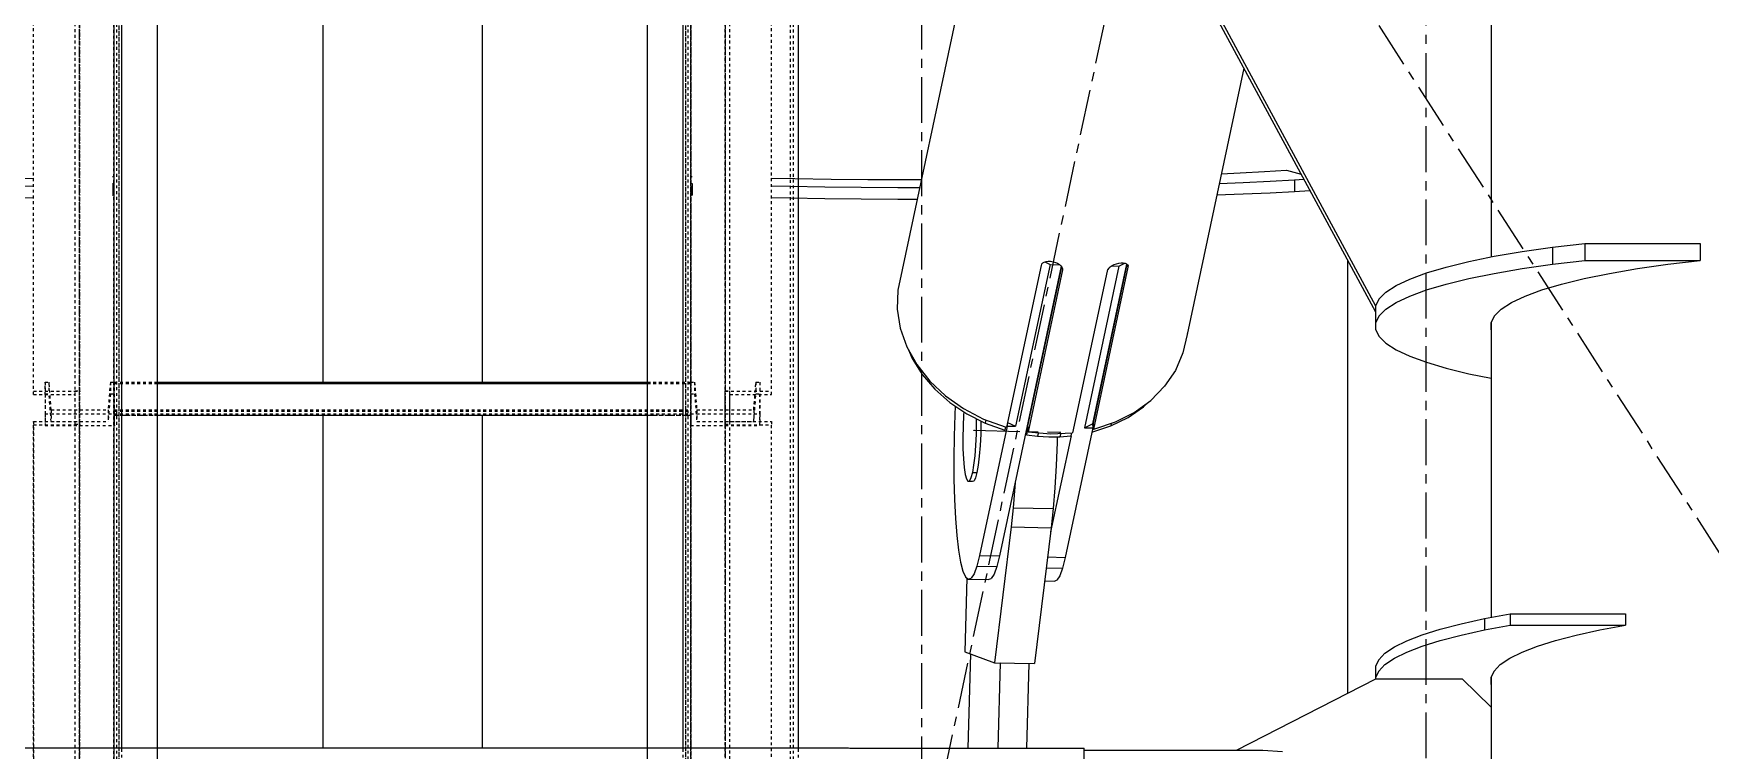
# Model space of a CAD drawing. Header units: millimetres. Extents: x 5143 to 30813, y 232 to 21408.
# Drawn here: x 23101 to 23391.9, y 16582.7 to 16706.9 of the extents above; entities that cross this region are included whole.
import ezdxf

# ---------------------------------------------------------------- set-up
doc = ezdxf.new("R2010")
doc.units = ezdxf.units.MM
doc.header["$LTSCALE"] = 0.25
for name, pattern in [('CENTER', [50.8, 31.75, -6.35, 6.35, -6.35]), ('XKITLINE00', [0]), ('XKITLINE02', [4, 2, -2]), ('XKITLINE03', [6, 3, -1, 1, -1])]:
    doc.linetypes.add(name, pattern=pattern)

msp = doc.modelspace()

# ---------------------------------------------------------------- linework, layer by layer
at = {"color": 8, "linetype": 'CENTER'}
for p, q in [((22900, 17380.27), (23430, 16560.27)), ((23430, 17380.27), (23255, 16560.27)), ((23342.5, 16970.27), (23342.5, 16150.27)), ((23255, 16877.2), (23255, 15209.12)), ((23264.15, 16638.16), (23279.02, 16637.83))]:
    msp.add_line(p, q, dxfattribs=at)
at = {"color": 1, "linetype": 'XKITLINE03'}
for p, q in [((23109, 17151.1), (23109, 16086.72)), ((23115, 16090.89), (23115, 17151.06)), ((23214.97, 17151.06), (23215, 16090.89)), ((23220.98, 17151.1), (23220.98, 16086.72)), ((23109, 16644.93), (23109, 16743.53)), ((23220.98, 16743.53), (23220.98, 16644.94)), ((23115, 16641.01), (23115, 16638.97)), ((23115, 16640.79), (23214.98, 16640.79)), ((23214.98, 16638.97), (23214.98, 16641.01)), ((23109, 16543.56), (23109, 16639.12)), ((23220.98, 16639.12), (23220.98, 16543.56))]:
    msp.add_line(p, q, dxfattribs=at)
at = {"color": 3, "linetype": 'XKITLINE02'}
for p, q in [((23114.92, 16090.06), (23114.92, 17150.18)), ((23115, 16090.89), (23115, 17151.06)), ((23115, 16090.52), (23115, 17150.7)), ((23115.45, 16090.12), (23115.45, 17150.24)), ((23115.85, 16090.86), (23115.85, 17151.04)), ((23115.85, 16090.55), (23115.85, 17150.72)), ((23122.5, 16090.87), (23122.5, 17150.72)), ((23207.5, 16090.89), (23207.47, 17151.06)), ((23207.5, 16090.54), (23207.47, 17150.72)), ((23207.5, 16090.87), (23207.47, 17150.72)), ((23214.15, 16090.86), (23214.12, 17151.04)), ((23214.15, 16090.55), (23214.12, 17150.73)), ((23214.53, 16090.12), (23214.53, 17150.24)), ((23215, 16090.52), (23214.96, 17150.7)), ((23215, 16090.89), (23214.97, 17151.06)), ((23215.06, 16090.06), (23215.06, 17150.18)), ((23232.3, 16090.06), (23232.3, 17150.18)), ((23232.83, 16090.12), (23232.83, 17150.24)), ((23101, 16644.36), (23101, 16743.53)), ((23108.2, 16639.21), (23108.2, 16742.95)), ((23109, 16639.21), (23109, 16743.53)), ((23221.78, 16639.21), (23221.78, 16742.95)), ((23228.98, 16644.36), (23228.98, 16743.53)), ((23220.98, 16639.21), (23220.98, 16739.66)), ((23103, 16646.51), (23103.68, 16646.51)), ((23103, 16646.51), (23103, 16641.01)), ((23103, 16644.36), (23103, 16646.51)), ((23104.06, 16641.71), (23103.68, 16646.51)), ((23103.68, 16646.51), (23103.68, 16644.47)), ((23114.32, 16646.51), (23113.94, 16641.71)), ((23114.32, 16646.51), (23115, 16646.51)), ((23114.32, 16646.51), (23114.32, 16644.47)), ((23115, 16640.79), (23115, 16646.51)), ((23115, 16646.51), (23122.5, 16646.51)), ((23115, 16646.51), (23115, 16641.01)), ((23115, 16646.51), (23115, 16644.47)), ((23115, 16646.5), (23122.5, 16646.5)), ((23115, 16646.3), (23122.5, 16646.3)), ((23115, 16646.29), (23122.5, 16646.29)), ((23207.48, 16646.51), (23214.98, 16646.51)), ((23207.48, 16646.5), (23214.98, 16646.5)), ((23207.48, 16646.3), (23214.98, 16646.3)), ((23207.48, 16646.29), (23214.98, 16646.29)), ((23214.98, 16640.79), (23214.98, 16646.51)), ((23214.98, 16646.51), (23214.98, 16644.47)), ((23214.98, 16646.51), (23214.98, 16641.01)), ((23214.98, 16646.51), (23215.66, 16646.51)), ((23215.66, 16646.51), (23215.66, 16644.47)), ((23215.66, 16646.51), (23216.04, 16641.71)), ((23225.92, 16641.71), (23226.3, 16646.51)), ((23226.3, 16646.51), (23226.3, 16644.47)), ((23226.3, 16646.51), (23226.98, 16646.51)), ((23226.98, 16646.51), (23226.98, 16644.47)), ((23226.98, 16646.51), (23226.98, 16641.01)), ((23101, 16644.93), (23109, 16644.93)), ((23101, 16644.36), (23108.2, 16644.36)), ((23103, 16644.47), (23103.68, 16644.47)), ((23103, 16644.36), (23103, 16638.97)), ((23104.06, 16639.67), (23103.68, 16644.47)), ((23108.2, 16544.15), (23108.2, 16645.03)), ((23108.2, 16645.03), (23109, 16645.03)), ((23109, 16543.56), (23109, 16645.03)), ((23114.32, 16644.47), (23113.94, 16639.67)), ((23114.32, 16644.47), (23115, 16644.47)), ((23115, 16644.47), (23115, 16638.97)), ((23214.98, 16644.47), (23214.98, 16638.97)), ((23214.98, 16644.47), (23215.66, 16644.47)), ((23215.66, 16644.47), (23216.04, 16639.67)), ((23220.98, 16639.12), (23220.98, 16645.03)), ((23220.98, 16645.03), (23221.78, 16645.03)), ((23220.98, 16543.56), (23220.98, 16645.03)), ((23220.98, 16644.94), (23228.98, 16644.94)), ((23221.78, 16639.71), (23221.78, 16645.03)), ((23221.78, 16544.15), (23221.78, 16645.03)), ((23221.78, 16644.36), (23228.98, 16644.36)), ((23225.92, 16639.67), (23226.3, 16644.47)), ((23226.3, 16644.47), (23226.98, 16644.47)), ((23226.98, 16638.97), (23226.98, 16644.47)), ((23103, 16641.01), (23115, 16641.01)), ((23103, 16641.01), (23103, 16638.97)), ((23104.06, 16641.71), (23113.94, 16641.71)), ((23104.06, 16641.71), (23104.06, 16639.67)), ((23113.94, 16641.71), (23113.94, 16639.67)), ((23115, 16641.69), (23214.98, 16641.69)), ((23115, 16641.51), (23214.98, 16641.51)), ((23115, 16641.01), (23214.98, 16641.01)), ((23115, 16641.01), (23115, 16638.97)), ((23115, 16640.79), (23122.5, 16640.79)), ((23207.48, 16640.79), (23214.98, 16640.79)), ((23214.98, 16641.01), (23214.98, 16638.97)), ((23214.98, 16641.01), (23226.98, 16641.01)), ((23216.04, 16641.71), (23216.04, 16639.67)), ((23216.04, 16641.71), (23225.92, 16641.71)), ((23225.92, 16641.71), (23225.92, 16639.67)), ((23226.98, 16641.01), (23226.98, 16638.97)), ((23101, 16543.56), (23101, 16639.71)), ((23101, 16639.71), (23101, 16544.15)), ((23101, 16639.71), (23108.2, 16639.71)), ((23101, 16639.12), (23109, 16639.12)), ((23103, 16638.97), (23115, 16638.97)), ((23104.06, 16639.67), (23113.94, 16639.67)), ((23108.2, 16639.21), (23109, 16639.21)), ((23214.98, 16638.97), (23226.98, 16638.97)), ((23216.04, 16639.67), (23225.92, 16639.67)), ((23220.98, 16639.21), (23221.78, 16639.21)), ((23220.98, 16639.12), (23228.98, 16639.12)), ((23221.78, 16639.71), (23228.98, 16639.71)), ((23228.98, 16639.71), (23228.98, 16639.12)), ((23228.98, 16543.56), (23228.98, 16639.71)), ((23116.3, 16537.43), (23116.3, 16583.12)), ((23122.5, 16537.43), (23122.5, 16583.12)), ((23207.48, 16537.43), (23207.48, 16583.12)), ((23213.68, 16537.43), (23213.68, 16583.12)), ((23233.68, 16537.43), (23233.68, 16583.12))]:
    msp.add_line(p, q, dxfattribs=at)
at = {"color": 7, "linetype": 'XKITLINE00'}
for p, q in [((23116.3, 16583.12), (23116.3, 17003.71)), ((23122.5, 16583.12), (23122.5, 16994.12)), ((23207.48, 16583.12), (23207.47, 16862.65)), ((23213.68, 16583.12), (23213.68, 16853.05)), ((23233.68, 16583.12), (23233.68, 16822.11)), ((23122.5, 16646.51), (23207.48, 16646.51)), ((23122.5, 16646.5), (23207.48, 16646.5)), ((23122.5, 16646.3), (23207.48, 16646.3)), ((23122.5, 16646.29), (23207.48, 16646.29)), ((23122.5, 16640.79), (23207.48, 16640.79))]:
    msp.add_line(p, q, dxfattribs=at)
at = {"color": 8, "linetype": 'XKITLINE00'}
for p, q in [((23272.24, 16762.45), (23250.89, 16662.44)), ((23353.8, 16758.15), (23353.79, 16668.21)), ((23151.2, 16740.78), (23151.2, 16646.51)), ((23178.8, 16740.78), (23178.8, 16646.51)), ((23300.36, 16721.48), (23333.76, 16659.75)), ((23300.26, 16720.62), (23333.77, 16658.69)), ((23310.92, 16700.92), (23301.07, 16654.76)), ((23096.93, 16681.79), (23101, 16681.85)), ((23097.82, 16680.47), (23101, 16680.54)), ((23114.71, 16682.17), (23115, 16682.18)), ((23114.71, 16680.92), (23114.77, 16680.92)), ((23114.77, 16680.92), (23115, 16680.98)), ((23114.77, 16680.92), (23114.77, 16678.92)), ((23214.98, 16682.18), (23215.26, 16682.17)), ((23214.98, 16680.98), (23215.22, 16680.92)), ((23215.22, 16680.92), (23215.22, 16678.92)), ((23215.22, 16680.92), (23215.26, 16680.92)), ((23228.98, 16681.85), (23233.07, 16681.79)), ((23228.98, 16680.54), (23232.17, 16680.47)), ((23233.07, 16681.79), (23239.33, 16681.71)), ((23239.33, 16681.71), (23245.71, 16681.66)), ((23245.71, 16681.66), (23252.15, 16681.63)), ((23252.15, 16681.63), (23254.99, 16681.63)), ((23306.63, 16680.97), (23310.82, 16681.14)), ((23306.98, 16682.62), (23310.26, 16682.77)), ((23310.26, 16682.77), (23314.52, 16683)), ((23310.82, 16681.14), (23315.47, 16681.35)), ((23314.52, 16683), (23318.34, 16683.25)), ((23315.47, 16681.35), (23319.73, 16681.58)), ((23318.34, 16683.25), (23320.85, 16682.57)), ((23319.73, 16681.58), (23321.32, 16681.69)), ((23319.73, 16681.58), (23319.73, 16679.59)), ((23097.82, 16678.47), (23101, 16678.54)), ((23114.71, 16678.92), (23114.77, 16678.92)), ((23114.77, 16678.92), (23115, 16678.98)), ((23214.98, 16678.99), (23215.22, 16678.92)), ((23215.22, 16678.92), (23215.26, 16678.92)), ((23228.98, 16678.54), (23232.17, 16678.47)), ((23232.17, 16680.47), (23238.27, 16680.37)), ((23232.17, 16678.47), (23238.27, 16678.37)), ((23238.27, 16680.37), (23244.54, 16680.29)), ((23238.27, 16678.37), (23244.54, 16678.29)), ((23244.54, 16680.29), (23250.91, 16680.24)), ((23244.54, 16678.29), (23250.91, 16678.24)), ((23250.91, 16680.24), (23254.69, 16680.23)), ((23250.91, 16678.24), (23254.26, 16678.23)), ((23306.2, 16678.96), (23310.82, 16679.14)), ((23310.82, 16679.14), (23315.47, 16679.35)), ((23315.47, 16679.35), (23319.73, 16679.59)), ((23319.73, 16679.59), (23322.37, 16679.76)), ((23354.36, 16668.33), (23359.2, 16669.16)), ((23359.2, 16669.16), (23364.44, 16669.91)), ((23364.44, 16669.91), (23370.04, 16670.57)), ((23364.44, 16669.91), (23364.44, 16666.95)), ((23370.04, 16670.57), (23370.04, 16667.62)), ((23370.04, 16670.57), (23390.04, 16670.57)), ((23390.04, 16670.57), (23390.04, 16667.62)), ((23279.26, 16666.61), (23268.54, 16616.4)), ((23275.75, 16666.76), (23269.77, 16638.73)), ((23277.3, 16666.91), (23271.32, 16638.87)), ((23279.31, 16666.53), (23273.42, 16638.91)), ((23275.85, 16666.98), (23275.75, 16666.76)), ((23276.03, 16667.17), (23275.85, 16666.98)), ((23276.03, 16667.17), (23276.3, 16667.32)), ((23276.3, 16667.32), (23276.63, 16667.42)), ((23276.39, 16667.35), (23277.3, 16666.91)), ((23276.63, 16667.42), (23277.01, 16667.47)), ((23277.01, 16667.47), (23277.41, 16667.46)), ((23277.3, 16666.91), (23278.99, 16666.87)), ((23277.41, 16667.46), (23277.83, 16667.39)), ((23277.83, 16667.39), (23278.24, 16667.27)), ((23278.24, 16667.27), (23278.62, 16667.11)), ((23278.62, 16667.11), (23278.94, 16666.91)), ((23278.94, 16666.91), (23279.2, 16666.68)), ((23279.2, 16666.68), (23279.38, 16666.44)), ((23279.38, 16666.44), (23279.45, 16666.24)), ((23279.45, 16666.24), (23279.47, 16666.19)), ((23279.45, 16666.22), (23279.47, 16665.96)), ((23279.47, 16666.19), (23279.47, 16665.96)), ((23289.25, 16666.64), (23283.27, 16638.6)), ((23290.59, 16666.98), (23284.68, 16639.28)), ((23290.64, 16666.93), (23284.77, 16639.41)), ((23290.82, 16666.43), (23284.84, 16638.39)), ((23287.3, 16666.02), (23287.2, 16665.78)), ((23287.33, 16666.06), (23287.3, 16666.02)), ((23287.48, 16666.26), (23287.33, 16666.06)), ((23287.48, 16666.26), (23287.74, 16666.49)), ((23287.74, 16666.49), (23288.06, 16666.71)), ((23288, 16666.67), (23289.25, 16666.64)), ((23288.06, 16666.71), (23288.43, 16666.89)), ((23288.43, 16666.89), (23288.83, 16667.04)), ((23288.83, 16667.04), (23289.23, 16667.14)), ((23289.23, 16667.14), (23289.63, 16667.18)), ((23289.25, 16666.64), (23290.27, 16667.12)), ((23289.63, 16667.18), (23290, 16667.18)), ((23290, 16667.18), (23290.31, 16667.12)), ((23290.31, 16667.12), (23290.56, 16667)), ((23290.56, 16667), (23290.74, 16666.85)), ((23290.74, 16666.85), (23290.83, 16666.65)), ((23290.8, 16666.7), (23290.82, 16666.43)), ((23290.83, 16666.65), (23290.82, 16666.43)), ((23328.91, 16667.68), (23328.91, 16592.58)), ((23342.59, 16665.44), (23346.02, 16666.46)), ((23346.02, 16666.46), (23349.95, 16667.43)), ((23349.95, 16667.43), (23354.36, 16668.33)), ((23354.36, 16665.37), (23359.2, 16666.2)), ((23359.2, 16666.2), (23364.44, 16666.95)), ((23364.44, 16666.95), (23370.04, 16667.62)), ((23370.04, 16667.62), (23390.04, 16667.62)), ((23374.36, 16665.37), (23379.2, 16666.2)), ((23379.2, 16666.2), (23384.44, 16666.95)), ((23384.44, 16666.95), (23390.04, 16667.62)), ((23279.47, 16665.96), (23273.49, 16637.92)), ((23287.2, 16665.78), (23281.22, 16637.75)), ((23335.56, 16662.11), (23337.34, 16663.26)), ((23337.34, 16663.26), (23339.69, 16664.37)), ((23339.69, 16664.37), (23342.59, 16665.44)), ((23342.59, 16662.49), (23346.02, 16663.51)), ((23346.02, 16663.51), (23349.95, 16664.47)), ((23349.95, 16664.47), (23354.36, 16665.37)), ((23362.59, 16662.49), (23366.02, 16663.51)), ((23366.02, 16663.51), (23369.95, 16664.47)), ((23369.95, 16664.47), (23374.36, 16665.37)), ((23250.89, 16662.44), (23250.8, 16659.16)), ((23334.37, 16660.95), (23333.77, 16659.76)), ((23334.37, 16660.95), (23335.56, 16662.11)), ((23335.56, 16659.16), (23337.34, 16660.3)), ((23337.34, 16660.3), (23339.69, 16661.42)), ((23339.69, 16661.42), (23342.59, 16662.49)), ((23355.56, 16659.16), (23357.34, 16660.3)), ((23357.34, 16660.3), (23359.69, 16661.42)), ((23359.69, 16661.42), (23362.59, 16662.49)), ((23250.8, 16659.16), (23251.33, 16655.87)), ((23333.77, 16659.76), (23333.77, 16656.81)), ((23334.37, 16657.99), (23333.77, 16656.81)), ((23334.37, 16657.99), (23335.56, 16659.16)), ((23354.37, 16657.99), (23353.77, 16656.81)), ((23354.37, 16657.99), (23355.56, 16659.16)), ((23251.33, 16655.87), (23252.46, 16652.64)), ((23301.07, 16654.76), (23300.36, 16651.57)), ((23301.07, 16654.92), (23301.07, 16654.76)), ((23333.77, 16656.81), (23333.77, 16655.63)), ((23333.77, 16655.63), (23334.37, 16654.44)), ((23334.37, 16654.44), (23335.56, 16653.28)), ((23353.77, 16656.81), (23353.77, 16655.62)), ((23353.77, 16655.62), (23353.8, 16655.57)), ((23353.8, 16656.86), (23353.8, 16605.74)), ((23252.46, 16652.64), (23254.18, 16649.56)), ((23252.74, 16652.13), (23253.4, 16650.59)), ((23300.36, 16651.57), (23299.05, 16648.56)), ((23335.56, 16653.28), (23337.34, 16652.13)), ((23337.34, 16652.13), (23339.69, 16651.02)), ((23253.4, 16650.59), (23255.14, 16647.83)), ((23254.18, 16649.56), (23256.43, 16646.7)), ((23299.05, 16648.56), (23297.17, 16645.79)), ((23339.69, 16651.02), (23342.59, 16649.95)), ((23342.59, 16649.95), (23346.02, 16648.93)), ((23346.02, 16648.93), (23349.95, 16647.96)), ((23255.14, 16647.83), (23257.32, 16645.28)), ((23256.43, 16646.7), (23259.16, 16644.13)), ((23297.17, 16645.79), (23294.77, 16643.34)), ((23349.95, 16647.96), (23353.8, 16647.18)), ((23257.32, 16645.28), (23259.91, 16642.99)), ((23259.16, 16644.13), (23262.3, 16641.92)), ((23259.91, 16642.99), (23262.85, 16641.02)), ((23291.9, 16641.26), (23294.77, 16643.34)), ((23293.53, 16642.24), (23294.44, 16643.1)), ((23151.2, 16640.79), (23151.2, 16583.12)), ((23178.8, 16640.79), (23178.8, 16583.12)), ((23260.8, 16640.87), (23260.66, 16637.13)), ((23260.88, 16642.34), (23260.8, 16640.87)), ((23262.32, 16640.81), (23262.22, 16638.86)), ((23262.3, 16641.92), (23265.79, 16640.12)), ((23262.36, 16641.35), (23262.32, 16640.81)), ((23262.85, 16641.02), (23266.06, 16639.41)), ((23264.51, 16640.19), (23264.52, 16639.47)), ((23265.79, 16640.12), (23269.52, 16638.78)), ((23266.18, 16639.98), (23266.06, 16639.41)), ((23287.84, 16638.93), (23290.85, 16640.4)), ((23288.65, 16639.62), (23291.9, 16641.26)), ((23290.85, 16640.4), (23293.53, 16642.24)), ((23260.66, 16637.13), (23260.6, 16633.36)), ((23262.22, 16638.86), (23262.19, 16636.88)), ((23262.19, 16636.88), (23262.21, 16634.97)), ((23264.48, 16637.49), (23264.39, 16635.54)), ((23264.52, 16639.47), (23264.48, 16637.49)), ((23269.86, 16638.9), (23265.07, 16616.47)), ((23265.28, 16637.47), (23265.19, 16635.53)), ((23265.31, 16639.45), (23265.28, 16637.47)), ((23265.31, 16639.79), (23265.31, 16639.45)), ((23266.06, 16639.41), (23269.49, 16638.2)), ((23269.61, 16638.76), (23269.49, 16638.2)), ((23269.52, 16638.78), (23269.77, 16638.73)), ((23269.85, 16639.08), (23269.86, 16638.9)), ((23269.86, 16638.9), (23271.32, 16638.87)), ((23269.94, 16639.54), (23271.32, 16638.87)), ((23273.16, 16638.06), (23273.21, 16637.38)), ((23273.45, 16638.5), (23273.21, 16637.38)), ((23273.21, 16637.38), (23275.15, 16637.14)), ((23273.4, 16639.18), (23273.45, 16638.5)), ((23273.42, 16638.91), (23273.49, 16637.92)), ((23273.49, 16637.92), (23277.37, 16637.58)), ((23275.28, 16637.76), (23275.15, 16637.14)), ((23275.15, 16637.14), (23277.09, 16637.04)), ((23277.09, 16637.04), (23279.03, 16637.06)), ((23277.37, 16637.58), (23281.22, 16637.75)), ((23280.95, 16637.21), (23277.4, 16620.58)), ((23278.56, 16637.05), (23278.54, 16636.03)), ((23279.15, 16637.66), (23279.03, 16637.06)), ((23279.03, 16637.06), (23280.94, 16637.21)), ((23284.73, 16638.57), (23279.94, 16616.14)), ((23281.05, 16637.74), (23280.94, 16637.21)), ((23283.27, 16638.6), (23284.68, 16639.28)), ((23283.27, 16638.6), (23284.73, 16638.57)), ((23284.58, 16637.87), (23287.84, 16638.93)), ((23284.68, 16639.28), (23284.73, 16638.57)), ((23284.8, 16638.98), (23284.72, 16638.63)), ((23284.76, 16639.63), (23284.8, 16638.98)), ((23284.77, 16639.41), (23284.84, 16638.39)), ((23284.84, 16638.39), (23285.08, 16638.43)), ((23285.08, 16638.43), (23288.65, 16639.62)), ((23287.93, 16639.38), (23287.84, 16638.93)), ((23262.21, 16634.97), (23262.29, 16633.21)), ((23264.39, 16635.54), (23264.25, 16633.73)), ((23265.19, 16635.53), (23265.04, 16633.71)), ((23278.54, 16636.03), (23278.38, 16632.06)), ((23260.6, 16633.36), (23260.62, 16629.68)), ((23262.29, 16633.21), (23262.43, 16631.71)), ((23262.43, 16631.71), (23262.61, 16630.53)), ((23264.06, 16632.14), (23263.84, 16630.85)), ((23264.25, 16633.73), (23264.06, 16632.14)), ((23264.85, 16632.12), (23264.63, 16630.83)), ((23265.04, 16633.71), (23264.85, 16632.12)), ((23278.38, 16632.06), (23278.14, 16628.22)), ((23260.62, 16629.68), (23260.72, 16626.15)), ((23262.61, 16630.53), (23262.83, 16629.73)), ((23262.83, 16629.73), (23263.07, 16629.36)), ((23263.07, 16629.36), (23263.33, 16629.42)), ((23263.07, 16629.36), (23263.87, 16629.34)), ((23263.59, 16629.93), (23263.33, 16629.42)), ((23263.84, 16630.85), (23263.59, 16629.93)), ((23263.84, 16630.85), (23264.63, 16630.83)), ((23263.87, 16629.34), (23264.12, 16629.41)), ((23264.38, 16629.91), (23264.12, 16629.41)), ((23264.63, 16630.83), (23264.38, 16629.91)), ((23271.2, 16628.38), (23270.9, 16624.75)), ((23271.25, 16629.08), (23271.2, 16628.38)), ((23278.14, 16628.22), (23277.84, 16624.59)), ((23260.72, 16626.15), (23260.89, 16622.88)), ((23260.89, 16622.88), (23261.13, 16619.94)), ((23270.9, 16624.75), (23270.54, 16621.41)), ((23270.9, 16624.75), (23277.84, 16624.59)), ((23277.84, 16624.59), (23277.48, 16621.25)), ((23261.13, 16619.94), (23261.43, 16617.4)), ((23270.54, 16621.41), (23267.67, 16597.88)), ((23270.54, 16621.41), (23277.48, 16621.25)), ((23277.48, 16621.25), (23274.61, 16597.72)), ((23261.43, 16617.4), (23261.79, 16615.33)), ((23261.79, 16615.33), (23262.21, 16613.77)), ((23262.21, 16613.77), (23262.66, 16612.78)), ((23264.6, 16614.61), (23264.12, 16613.29)), ((23265.07, 16616.47), (23264.6, 16614.61)), ((23264.6, 16614.61), (23268.07, 16614.53)), ((23265.07, 16616.47), (23268.54, 16616.4)), ((23268.07, 16614.53), (23267.59, 16613.21)), ((23268.54, 16616.4), (23268.07, 16614.53)), ((23276.64, 16614.34), (23279.47, 16614.28)), ((23276.87, 16616.21), (23279.94, 16616.14)), ((23279.47, 16614.28), (23278.99, 16612.96)), ((23279.94, 16616.14), (23279.47, 16614.28)), ((23262.88, 16612.57), (23262.52, 16599.78)), ((23262.66, 16612.78), (23263.13, 16612.36)), ((23263.13, 16612.36), (23263.62, 16612.53)), ((23263.13, 16612.36), (23266.6, 16612.28)), ((23264.12, 16613.29), (23263.62, 16612.53)), ((23266.6, 16612.28), (23267.09, 16612.45)), ((23267.59, 16613.21), (23267.09, 16612.45)), ((23276.36, 16612.06), (23278, 16612.03)), ((23278, 16612.03), (23278.49, 16612.2)), ((23278.99, 16612.96), (23278.49, 16612.2)), ((23348.59, 16604.64), (23352.65, 16605.53)), ((23352.65, 16605.53), (23357.11, 16606.35)), ((23352.65, 16605.53), (23352.65, 16603.56)), ((23357.11, 16606.35), (23357.11, 16604.38)), ((23357.11, 16606.35), (23377.11, 16606.35)), ((23377.11, 16606.35), (23377.11, 16604.38)), ((23339.18, 16601.68), (23341.83, 16602.71)), ((23341.83, 16602.71), (23344.98, 16603.71)), ((23344.98, 16603.71), (23348.59, 16604.64)), ((23344.98, 16601.74), (23348.59, 16602.68)), ((23348.59, 16602.68), (23352.65, 16603.56)), ((23352.65, 16603.56), (23357.11, 16604.38)), ((23357.11, 16604.38), (23377.11, 16604.38)), ((23364.98, 16601.74), (23368.59, 16602.68)), ((23368.59, 16602.68), (23372.65, 16603.56)), ((23372.65, 16603.56), (23377.11, 16604.38)), ((23262.52, 16599.78), (23267.67, 16597.88)), ((23263.51, 16599.42), (23263.05, 16583.07)), ((23335.4, 16599.52), (23334.31, 16598.4)), ((23335.4, 16599.52), (23337.03, 16600.61)), ((23337.03, 16600.61), (23339.18, 16601.68)), ((23337.03, 16598.64), (23339.18, 16599.71)), ((23339.18, 16599.71), (23341.83, 16600.75)), ((23341.83, 16600.75), (23344.98, 16601.74)), ((23357.03, 16598.64), (23359.18, 16599.71)), ((23359.18, 16599.71), (23361.83, 16600.75)), ((23361.83, 16600.75), (23364.98, 16601.74)), ((23267.67, 16597.88), (23274.61, 16597.72)), ((23268.66, 16597.85), (23268.24, 16583.07)), ((23268.66, 16597.85), (23273.61, 16597.74)), ((23273.61, 16597.74), (23273.2, 16583.07)), ((23334.31, 16598.4), (23333.76, 16597.27)), ((23333.76, 16597.27), (23333.76, 16595.3)), ((23334.31, 16596.43), (23333.76, 16595.3)), ((23335.4, 16597.55), (23334.31, 16596.43)), ((23335.4, 16597.55), (23337.03, 16598.64)), ((23354.31, 16596.43), (23353.76, 16595.3)), ((23355.4, 16597.55), (23354.31, 16596.43)), ((23355.4, 16597.55), (23357.03, 16598.64)), ((23309.67, 16582.72), (23333.8, 16595.08)), ((23333.76, 16595.3), (23333.76, 16595.07)), ((23333.8, 16595.08), (23348.8, 16595.08)), ((23348.8, 16595.08), (23353.8, 16590.16)), ((23353.76, 16595.3), (23353.76, 16594.17)), ((23353.76, 16594.17), (23353.8, 16594.1)), ((23353.8, 16595.36), (23353.8, 16590.16)), ((23353.8, 16590.16), (23353.8, 16534.85)), ((23087.8, 16583.12), (23242.19, 16583.12)), ((23242.19, 16583.12), (23242.36, 16583.1)), ((23242.36, 16583.1), (23242.6, 16583.08)), ((23242.6, 16583.08), (23242.89, 16583.07)), ((23242.89, 16583.07), (23243.2, 16583.07)), ((23243.2, 16583.07), (23283.2, 16583.07)), ((23283.2, 16574.99), (23283.2, 16583.07)), ((23283.2, 16582.72), (23314.2, 16582.72)), ((23314.2, 16582.72), (23317.64, 16582.46))]:
    msp.add_line(p, q, dxfattribs=at)
at = {"color": 1, "linetype": 'XKITLINE00'}
for centre in [(23109, 16644.93), (23220.98, 16644.94), (23115, 16641.01), (23115, 16640.79), (23214.98, 16641.01), (23214.98, 16640.79), (23109, 16639.12), (23115, 16638.97), (23214.98, 16638.97), (23220.98, 16639.12)]:
    msp.add_circle(centre, 0.05, dxfattribs=at)
at = {"color": 8, "linetype": 'XKITLINE00'}
for centre in [(23264.15, 16638.16), (23279.02, 16637.83)]:
    msp.add_circle(centre, 0.05, dxfattribs=at)

doc.saveas('drawing.dxf')
